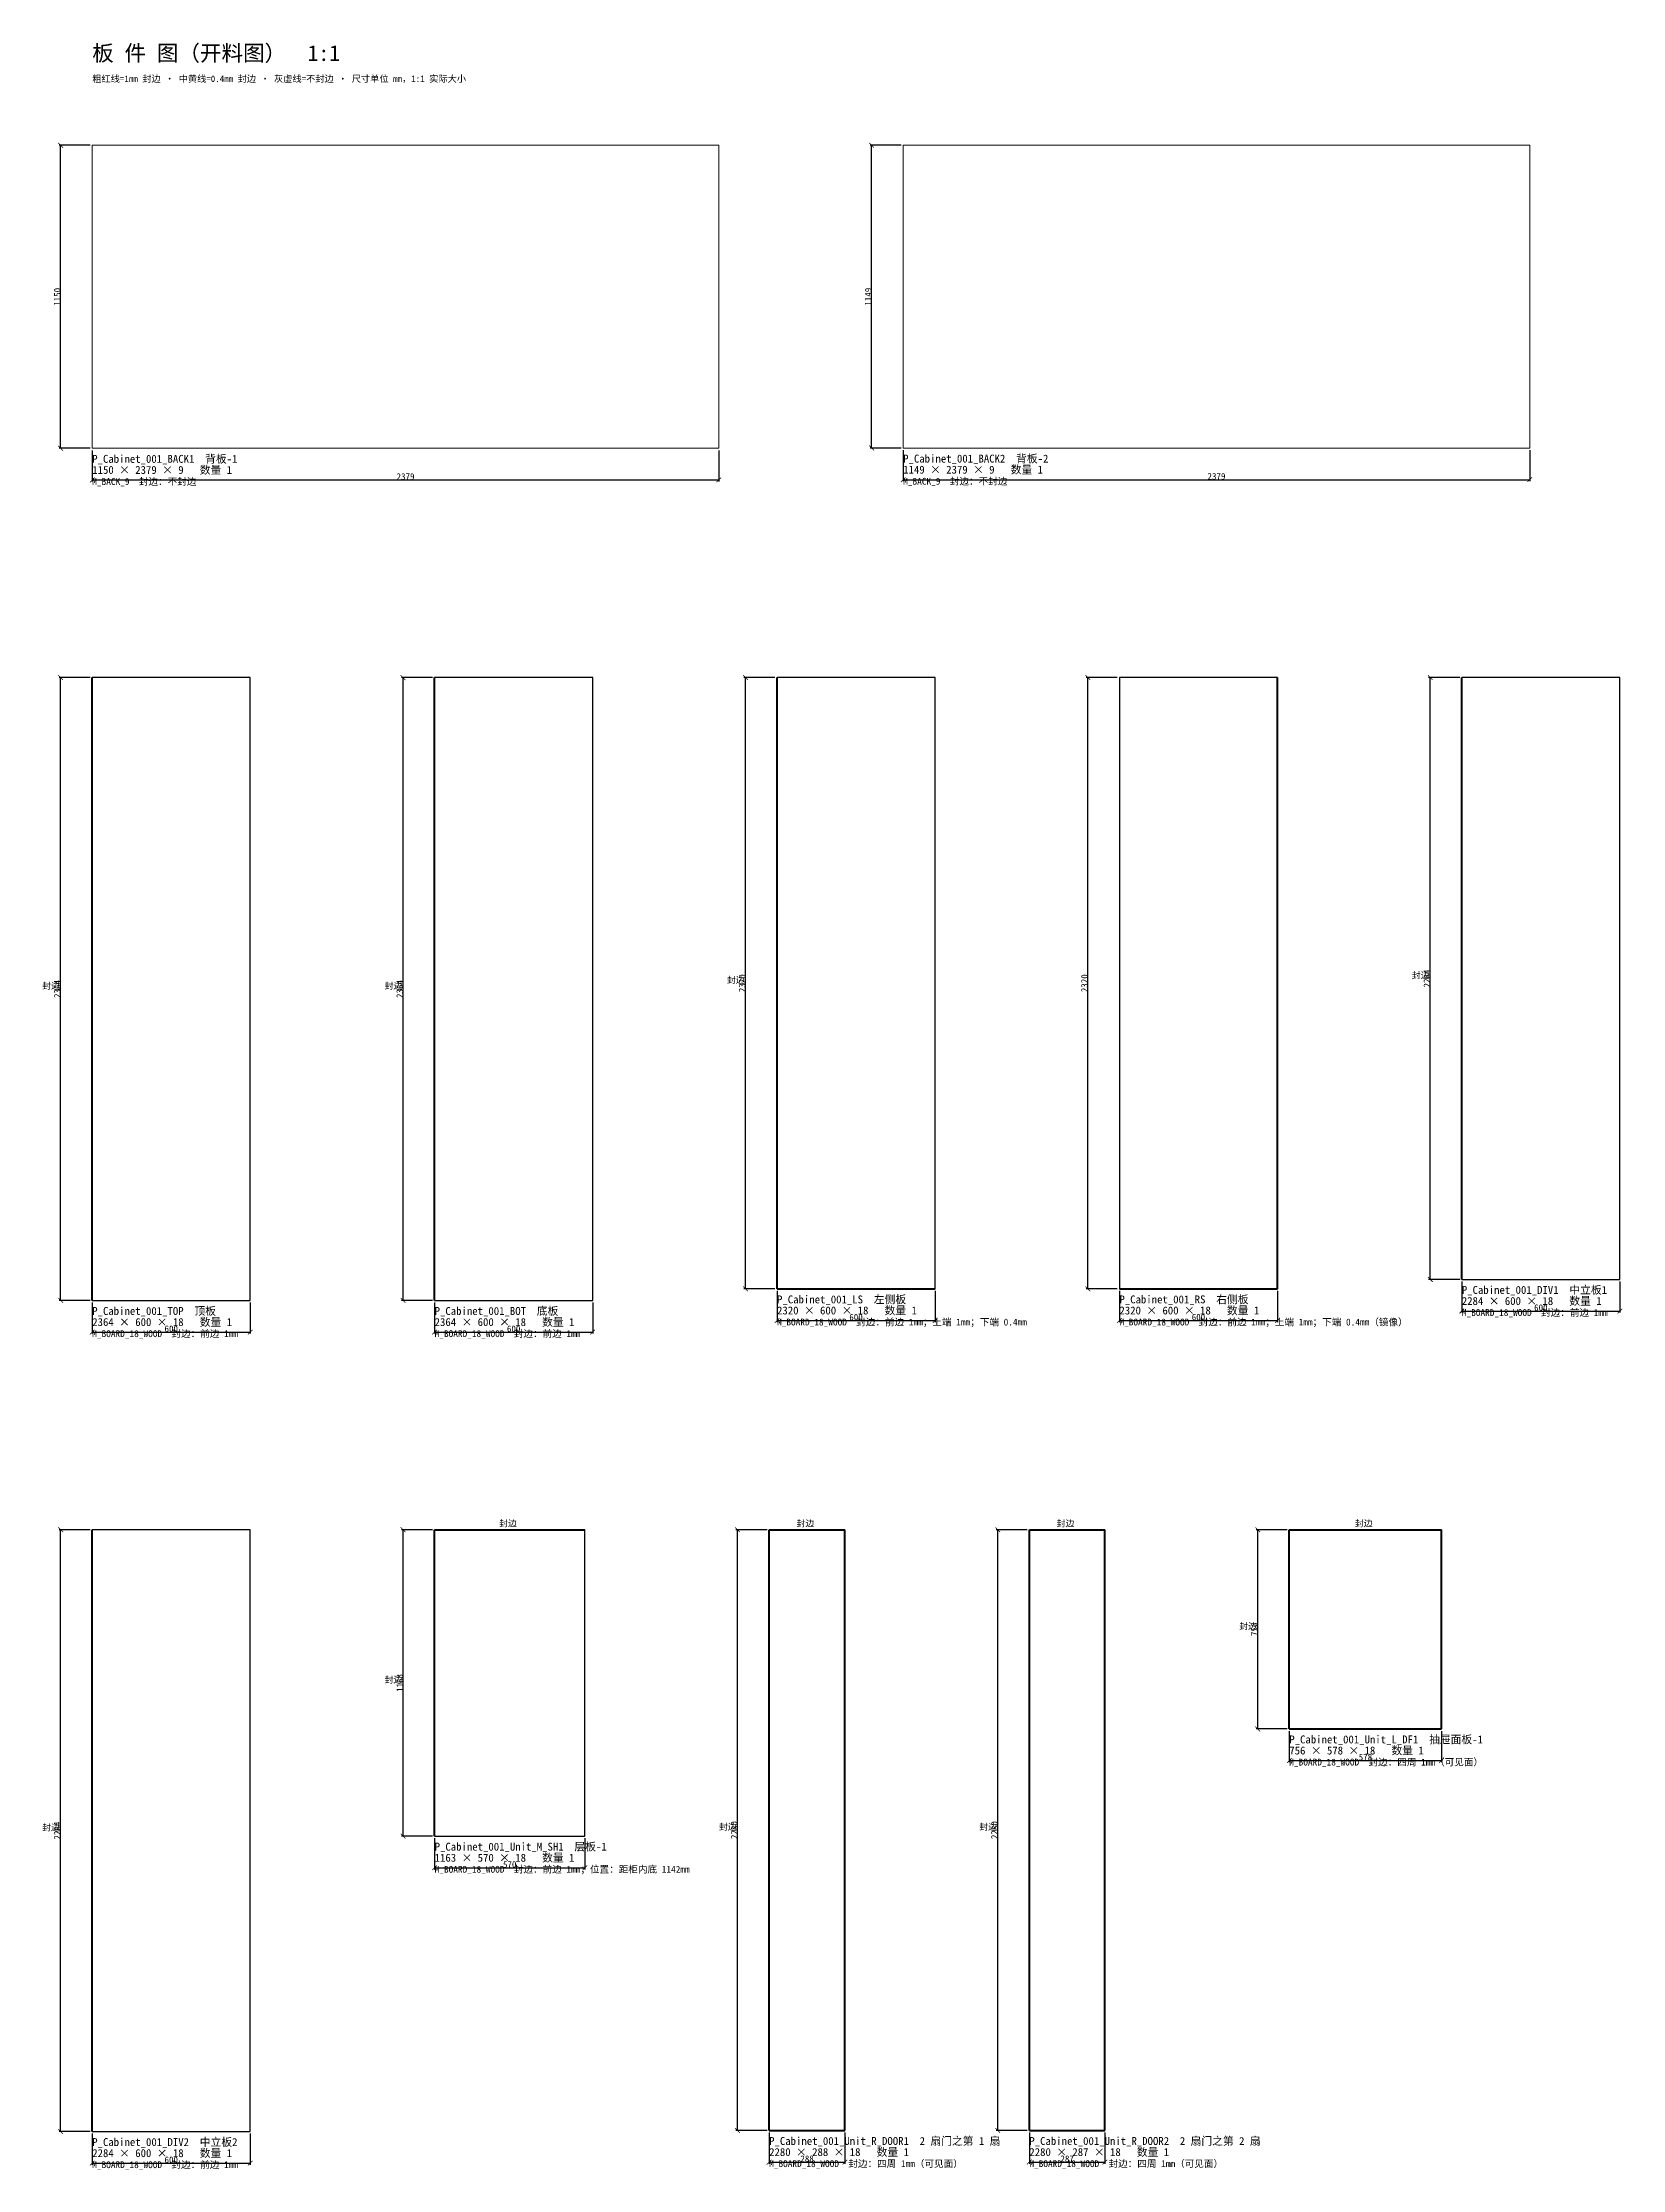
# Model space of a CAD drawing. Header units: millimetres. Extents: x -279 to 11402, y -13854 to 2790.
# Drawn here: x 4411 to 10410, y -5282 to 2790 of the extents above; entities that cross this region are included whole.
import ezdxf

# ---------------------------------------------------------------- set-up
doc = ezdxf.new("R2010")
doc.units = ezdxf.units.MM
doc.linetypes.add('DASHED', pattern=[1.524, 1.27, -0.254])
for name, color, linetype, lineweight in [('EDGE_04MM', 2, 'CONTINUOUS', 35), ('EDGE_1MM', 1, 'CONTINUOUS', 70), ('EDGE_NONE', 9, 'DASHED', 9), ('NOTE', 2, 'CONTINUOUS', 13), ('PANEL_18', 3, 'CONTINUOUS', 25), ('PANEL_9', 5, 'CONTINUOUS', 18), ('TITLE', 7, 'CONTINUOUS', 25)]:
    doc.layers.add(name, color=color, linetype=linetype, lineweight=lineweight)
doc.styles.add('HZ', font='simfang.ttf')
doc.dimstyles.new('FURN', dxfattribs={"dimtxt": 25, "dimasz": 18, "dimexe": 6, "dimexo": 8, "dimgap": 0.1, "dimtad": 1, "dimdec": 0, "dimzin": 12, "dimdsep": 46, "dimtxsty": 'HZ', "dimblk": 'ARCHTICK', "dimcen": 2.5, "dimclrd": 7, "dimclrt": 7, "dimazin": 3, "dimtfac": 0.5, "dimtmove": 2, "dimatfit": 3})

# ---------------------------------------------------------------- blocks, each defined once
blk = doc.blocks.new('_ARCHTICK')
at = {"color": 0, "linetype": 'BYBLOCK', "const_width": 0.15}
blk.add_lwpolyline([(-0.5, -0.5), (0.5, 0.5)], dxfattribs=at)

msp = doc.modelspace()

# ---------------------------------------------------------------- linework, layer by layer
at = {"layer": 'EDGE_04MM', "lineweight": 50}
for points in [[(7200, -1940), (7800, -1940)], [(8500, -1940), (9100, -1940)]]:
    msp.add_lwpolyline(points, dxfattribs=at)
at = {"layer": 'EDGE_1MM', "lineweight": 100}
for points in [[(4600, -1984), (4600, 380)], [(5900, -1984), (5900, 380)], [(7200, -1940), (7200, 380)], [(9100, -1940), (9100, 380)], [(9800, -1904), (9800, 380)], [(4600, -5138), (4600, -2854)], [(5900, -2854), (6470, -2854)], [(5900, -4017), (5900, -2854)], [(7170, -2854), (7458, -2854)], [(7170, -5134), (7170, -2854)], [(7458, -5134), (7458, -2854)], [(8158, -2854), (8445, -2854)], [(8158, -5134), (8158, -2854)], [(8445, -5134), (8445, -2854)], [(9145, -2854), (9723, -2854)], [(9145, -3610), (9145, -2854)], [(9723, -3610), (9723, -2854)], [(9145, -3610), (9723, -3610)], [(7170, -5134), (7458, -5134)], [(8158, -5134), (8445, -5134)]]:
    msp.add_lwpolyline(points, dxfattribs=at)
at = {"layer": 'EDGE_NONE', "lineweight": 9}
for points in [[(4600, 2400), (6979, 2400)], [(4600, 1250), (4600, 2400)], [(6979, 1250), (6979, 2400)], [(7679, 2400), (10058, 2400)], [(7679, 1251), (7679, 2400)], [(10058, 1251), (10058, 2400)], [(4600, 1250), (6979, 1250)], [(7679, 1251), (10058, 1251)], [(4600, 380), (5200, 380)], [(5200, -1984), (5200, 380)], [(5900, 380), (6500, 380)], [(6500, -1984), (6500, 380)], [(7200, 380), (7800, 380)], [(7800, -1940), (7800, 380)], [(8500, 380), (9100, 380)], [(8500, -1940), (8500, 380)], [(9800, 380), (10400, 380)], [(10400, -1904), (10400, 380)], [(9800, -1904), (10400, -1904)], [(4600, -1984), (5200, -1984)], [(5900, -1984), (6500, -1984)], [(4600, -2854), (5200, -2854)], [(5200, -5138), (5200, -2854)], [(6470, -4017), (6470, -2854)], [(5900, -4017), (6470, -4017)], [(4600, -5138), (5200, -5138)]]:
    msp.add_lwpolyline(points, dxfattribs=at)
at = {"layer": 'PANEL_18'}
for points in [[(4600, -1984), (5200, -1984), (5200, 380), (4600, 380)], [(5900, -1984), (6500, -1984), (6500, 380), (5900, 380)], [(7200, -1940), (7800, -1940), (7800, 380), (7200, 380)], [(8500, -1940), (9100, -1940), (9100, 380), (8500, 380)], [(9800, -1904), (10400, -1904), (10400, 380), (9800, 380)], [(4600, -5138), (5200, -5138), (5200, -2854), (4600, -2854)], [(5900, -4017), (6470, -4017), (6470, -2854), (5900, -2854)], [(7170, -5134), (7458, -5134), (7458, -2854), (7170, -2854)], [(8158, -5134), (8445, -5134), (8445, -2854), (8158, -2854)], [(9145, -3610), (9723, -3610), (9723, -2854), (9145, -2854)]]:
    msp.add_lwpolyline(points, close=True, dxfattribs=at)
at = {"layer": 'PANEL_9'}
for points in [[(4600, 1250), (6979, 1250), (6979, 2400), (4600, 2400)], [(7679, 1251), (10058, 1251), (10058, 2400), (7679, 2400)]]:
    msp.add_lwpolyline(points, close=True, dxfattribs=at)

# ---------------------------------------------------------------- texts
at = {"layer": 'NOTE', "style": 'HZ'}
for s, height, p in [('粗红线=1mm 封边 · 中黄线=0.4mm 封边 · 灰虚线=不封边 · 尺寸单位 mm，1:1 实际大小', 25, (4600, 2640)), ('M_BACK_9  封边：不封边', 26, (4600, 1111)), ('1150 × 2379 × 9   数量 1', 30, (4600, 1153)), ('M_BACK_9  封边：不封边', 26, (7679, 1112)), ('1149 × 2379 × 9   数量 1', 30, (7679, 1154)), ('封边', 24, (4410, -802)), ('封边', 24, (5710, -802)), ('封边', 24, (7010, -780)), ('封边', 24, (9610, -762)), ('2320 × 600 × 18   数量 1', 30, (7200, -2037)), ('2320 × 600 × 18   数量 1', 30, (8500, -2037)), ('2284 × 600 × 18   数量 1', 30, (9800, -2001)), ('M_BOARD_18_WOOD  封边：前边 1mm', 26, (9800, -2043)), ('2364 × 600 × 18   数量 1', 30, (4600, -2081)), ('M_BOARD_18_WOOD  封边：前边 1mm', 26, (4600, -2123)), ('2364 × 600 × 18   数量 1', 30, (5900, -2081)), ('M_BOARD_18_WOOD  封边：前边 1mm', 26, (5900, -2123)), ('M_BOARD_18_WOOD  封边：前边 1mm；上端 1mm；下端 0.4mm', 26, (7200, -2079)), ('M_BOARD_18_WOOD  封边：前边 1mm；上端 1mm；下端 0.4mm（镜像）', 26, (8500, -2079)), ('封边', 24, (6145, -2842)), ('封边', 24, (7274, -2842)), ('封边', 24, (8261.5, -2842)), ('封边', 24, (9394, -2842)), ('封边', 24, (8955, -3232)), ('封边', 24, (5710, -3435.5)), ('756 × 578 × 18   数量 1', 30, (9145, -3707)), ('M_BOARD_18_WOOD  封边：四周 1mm（可见面）', 26, (9145, -3749)), ('封边', 24, (4410, -3996)), ('封边', 24, (6980, -3994)), ('封边', 24, (7968, -3994)), ('1163 × 570 × 18   数量 1', 30, (5900, -4114)), ('M_BOARD_18_WOOD  封边：前边 1mm；位置：距柜内底 1142mm', 26, (5900, -4156)), ('2284 × 600 × 18   数量 1', 30, (4600, -5235)), ('2280 × 288 × 18   数量 1', 30, (7170, -5231)), ('M_BOARD_18_WOOD  封边：四周 1mm（可见面）', 26, (7170, -5273)), ('2280 × 287 × 18   数量 1', 30, (8158, -5231)), ('M_BOARD_18_WOOD  封边：四周 1mm（可见面）', 26, (8158, -5273)), ('M_BOARD_18_WOOD  封边：前边 1mm', 26, (4600, -5277))]:
    msp.add_text(s, height=height, dxfattribs=at).set_placement(p)
at = {"layer": 'TITLE', "style": 'HZ'}
for s, height, p in [('板 件 图（开料图）  1:1', 60, (4600, 2720)), ('P_Cabinet_001_BACK1  背板-1', 30, (4600, 1195)), ('P_Cabinet_001_BACK2  背板-2', 30, (7679, 1196)), ('P_Cabinet_001_DIV1  中立板1', 30, (9800, -1959)), ('P_Cabinet_001_TOP  顶板', 30, (4600, -2039)), ('P_Cabinet_001_BOT  底板', 30, (5900, -2039)), ('P_Cabinet_001_LS  左侧板', 30, (7200, -1995)), ('P_Cabinet_001_RS  右侧板', 30, (8500, -1995)), ('P_Cabinet_001_Unit_L_DF1  抽屉面板-1', 30, (9145, -3665)), ('P_Cabinet_001_Unit_M_SH1  层板-1', 30, (5900, -4072)), ('P_Cabinet_001_DIV2  中立板2', 30, (4600, -5193)), ('P_Cabinet_001_Unit_R_DOOR1  2 扇门之第 1 扇', 30, (7170, -5189)), ('P_Cabinet_001_Unit_R_DOOR2  2 扇门之第 2 扇', 30, (8158, -5189))]:
    msp.add_text(s, height=height, dxfattribs=at).set_placement(p)

# ---------------------------------------------------------------- dimensions: what is measured, and where the dimension line sits
for base, p1, p2 in [((4480, 1250), (4600, 1250), (4600, 2400)), ((7559, 1251), (7679, 1251), (7679, 2400)), ((4480, -1984), (4600, -1984), (4600, 380)), ((5780, -1984), (5900, -1984), (5900, 380)), ((7080, -1940), (7200, -1940), (7200, 380)), ((8380, -1940), (8500, -1940), (8500, 380)), ((9680, -1904), (9800, -1904), (9800, 380)), ((4480, -5138), (4600, -5138), (4600, -2854)), ((5780, -4017), (5900, -4017), (5900, -2854)), ((7050, -5134), (7170, -5134), (7170, -2854)), ((8038, -5134), (8158, -5134), (8158, -2854)), ((9025, -3610), (9145, -3610), (9145, -2854))]:
    msp.add_linear_dim(base=base, p1=p1, p2=p2, angle=90, dimstyle='FURN').render()
for base, p1, p2 in [((4600, 1130), (4600, 1250), (6979, 1250)), ((7679, 1131), (7679, 1251), (10058, 1251)), ((9800, -2024), (9800, -1904), (10400, -1904)), ((4600, -2104), (4600, -1984), (5200, -1984)), ((5900, -2104), (5900, -1984), (6500, -1984)), ((7200, -2060), (7200, -1940), (7800, -1940)), ((8500, -2060), (8500, -1940), (9100, -1940)), ((9145, -3730), (9145, -3610), (9723, -3610)), ((5900, -4137), (5900, -4017), (6470, -4017)), ((4600, -5258), (4600, -5138), (5200, -5138)), ((7170, -5254), (7170, -5134), (7458, -5134)), ((8158, -5254), (8158, -5134), (8445, -5134))]:
    msp.add_linear_dim(base=base, p1=p1, p2=p2, dimstyle='FURN').render()

doc.saveas('drawing.dxf')
